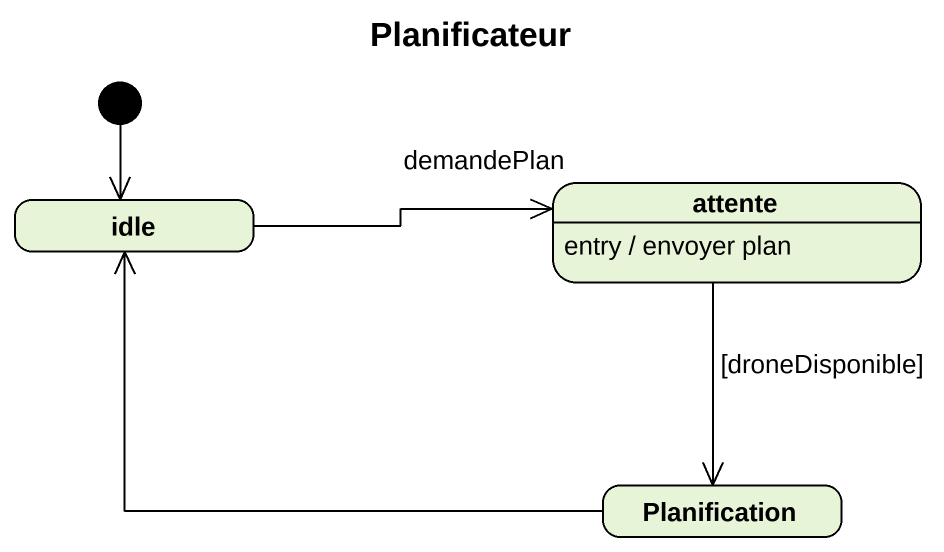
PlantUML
@startuml
title Planificateur
hide empty description
state idle
state attente
attente : entry / envoyer plan
state Planification
[*] --> idle
idle -right-> attente : demandePlan
attente --> Planification : [droneDisponible]
Planification -left-> idle
@enduml
